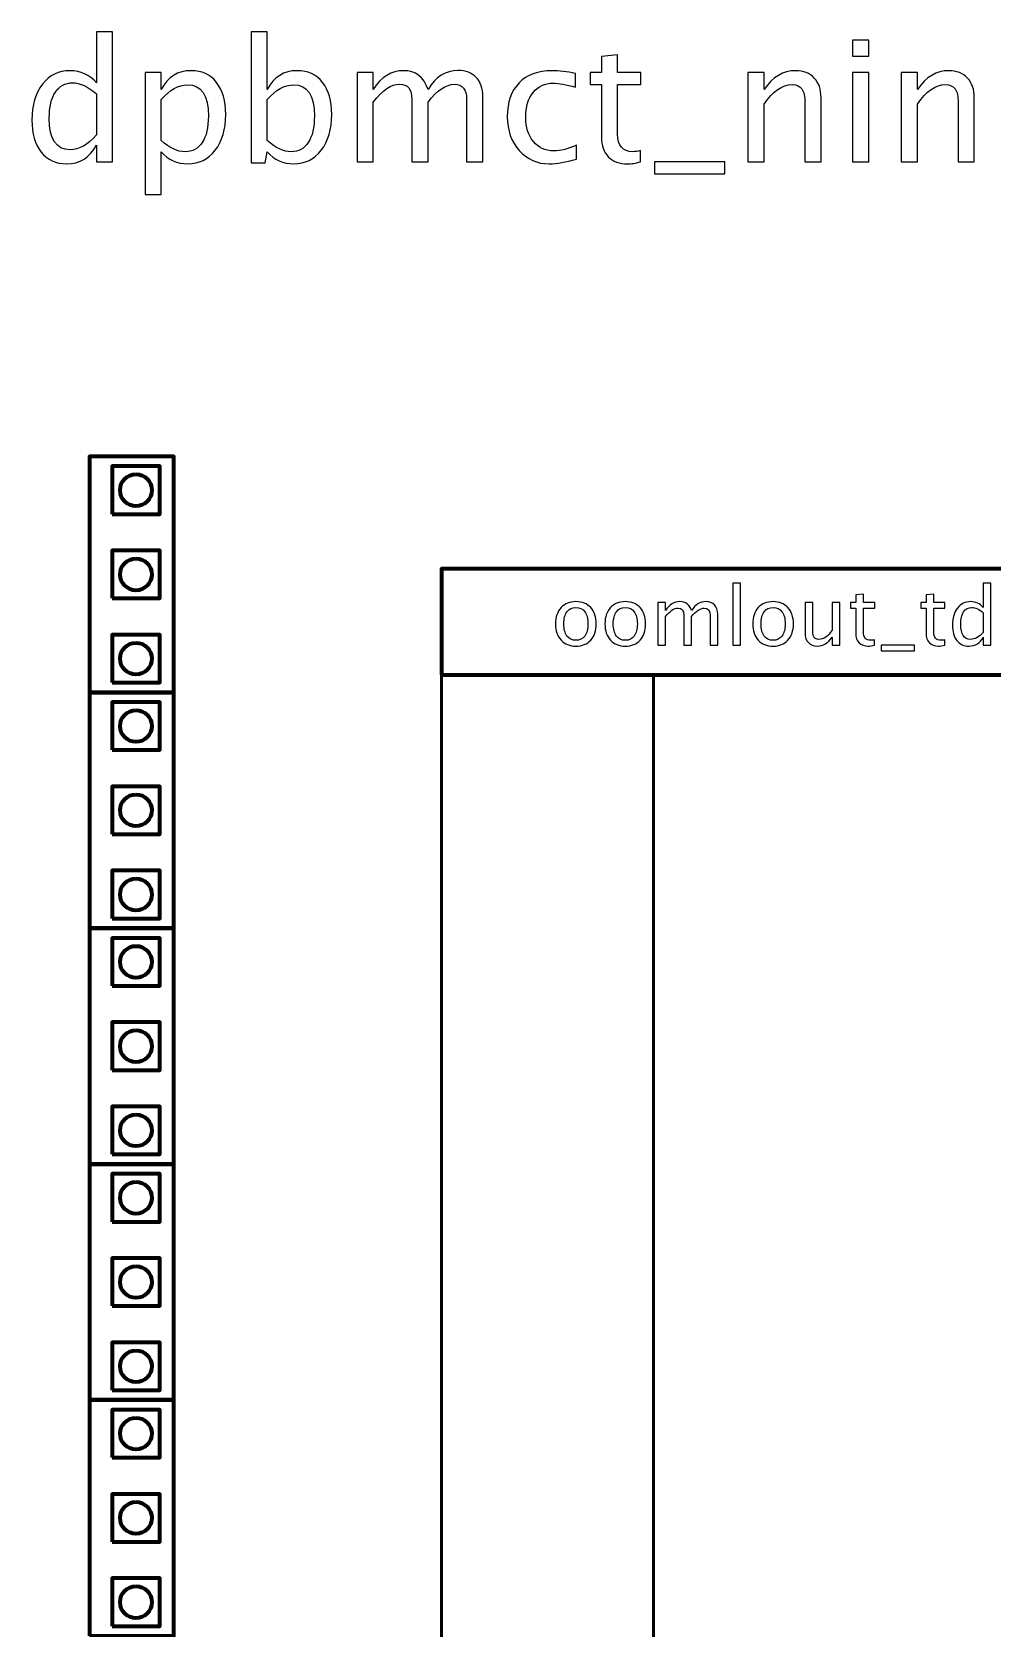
# Model space of a CAD drawing. Header units: centimetres. Extents: x -42 to 42, y -79 to 44.
# Drawn here: x -26.09 to -8, y 14.04 to 44.12 of the extents above; entities that cross this region are included whole.
import ezdxf

# ---------------------------------------------------------------- set-up
doc = ezdxf.new("R2010")
doc.units = ezdxf.units.CM
doc.header["$MEASUREMENT"] = 0
doc.layers.add('Layer 1', color=7, linetype='Continuous')

msp = doc.modelspace()

# ---------------------------------------------------------------- linework, layer by layer
at = {"layer": 'Layer 1', "color": 1, "lineweight": 106}
for points in [[(-25.00399, 31.6725), (-23.41649, 31.6725), (-23.41649, 36.1175), (-25.00399, 36.1175), (-25.00399, 31.6725)], [(-24.57998, 35.0325), (-23.67998, 35.0325), (-23.67998, 35.9325), (-24.57998, 35.9325), (-24.57998, 35.0325)], [(-24.57998, 33.445), (-23.67998, 33.445), (-23.67998, 34.345), (-24.57998, 34.345), (-24.57998, 33.445)], [(-24.57998, 31.8575), (-23.67998, 31.8575), (-23.67998, 32.7575), (-24.57998, 32.7575), (-24.57998, 31.8575)], [(-25.00399, 27.2275), (-23.41649, 27.2275), (-23.41649, 31.6725), (-25.00399, 31.6725), (-25.00399, 27.2275)], [(-24.57998, 30.5875), (-23.67998, 30.5875), (-23.67998, 31.4875), (-24.57998, 31.4875), (-24.57998, 30.5875)], [(-24.57998, 29), (-23.67998, 29), (-23.67998, 29.9), (-24.57998, 29.9), (-24.57998, 29)], [(-24.57998, 27.4125), (-23.67998, 27.4125), (-23.67998, 28.3125), (-24.57998, 28.3125), (-24.57998, 27.4125)], [(-25.00399, 22.7825), (-23.41649, 22.7825), (-23.41649, 27.2275), (-25.00399, 27.2275), (-25.00399, 22.7825)], [(-24.57998, 26.1425), (-23.67998, 26.1425), (-23.67998, 27.0425), (-24.57998, 27.0425), (-24.57998, 26.1425)], [(-24.57998, 24.555), (-23.67998, 24.555), (-23.67998, 25.455), (-24.57998, 25.455), (-24.57998, 24.555)], [(-24.57998, 22.9675), (-23.67998, 22.9675), (-23.67998, 23.8675), (-24.57998, 23.8675), (-24.57998, 22.9675)], [(-25.00399, 18.3375), (-23.41649, 18.3375), (-23.41649, 22.7825), (-25.00399, 22.7825), (-25.00399, 18.3375)], [(-24.57998, 21.6975), (-23.67998, 21.6975), (-23.67998, 22.5975), (-24.57998, 22.5975), (-24.57998, 21.6975)], [(-24.57998, 20.11), (-23.67998, 20.11), (-23.67998, 21.01), (-24.57998, 21.01), (-24.57998, 20.11)], [(-24.57998, 18.5225), (-23.67998, 18.5225), (-23.67998, 19.4225), (-24.57998, 19.4225), (-24.57998, 18.5225)], [(-25.00399, 13.8925), (-23.41649, 13.8925), (-23.41649, 18.3375), (-25.00399, 18.3375), (-25.00399, 13.8925)], [(-24.57998, 17.2525), (-23.67998, 17.2525), (-23.67998, 18.1525), (-24.57998, 18.1525), (-24.57998, 17.2525)], [(-24.57998, 15.665), (-23.67998, 15.665), (-23.67998, 16.565), (-24.57998, 16.565), (-24.57998, 15.665)], [(-24.57998, 14.0775), (-23.67998, 14.0775), (-23.67998, 14.9775), (-24.57998, 14.9775), (-24.57998, 14.0775)]]:
    msp.add_lwpolyline(points, close=True, dxfattribs=at)
at = {"layer": 'Layer 1', "color": 5, "lineweight": 106}
msp.add_lwpolyline([(-18.374, 32), (16.626, 32), (16.626, 34), (-18.374, 34), (-18.374, 32)], close=True, dxfattribs=at)
at = {"layer": 'Layer 1', "color": 3, "lineweight": 53}
msp.add_lwpolyline([(-18.374, -13), (-14.374, -13), (-14.374, 32), (-18.374, 32), (-18.374, -13)], close=True, dxfattribs=at)
at = {"layer": 'Layer 1', "color": 1, "lineweight": 106}
for centre in [(-24.12998, 35.4825), (-24.12998, 33.895), (-24.12998, 32.3075), (-24.12998, 31.0375), (-24.12998, 29.45), (-24.12998, 27.8625), (-24.12998, 26.5925), (-24.12998, 25.005), (-24.12998, 23.4175), (-24.12998, 22.1475), (-24.12998, 20.56), (-24.12998, 18.9725), (-24.12998, 17.7025), (-24.12998, 16.115), (-24.12998, 14.5275)]:
    msp.add_ellipse(centre, major_axis=(0, 0.3), ratio=1, dxfattribs=at)
at = {"layer": 'Layer 1'}
for points, knots in [([(-24.87405, 41.67044), (-24.87405, 41.67044), (-24.87405, 41.98635), (-24.87405, 41.98635), (-24.87405, 41.98635), (-24.99841, 41.75034), (-25.18573, 41.63234), (-25.43603, 41.63234), (-25.43603, 41.63234), (-25.63923, 41.63234), (-25.79904, 41.70589), (-25.91545, 41.85353), (-25.91545, 41.85353), (-26.03187, 42.00117), (-26.09008, 42.20278), (-26.09008, 42.45837), (-26.09008, 42.45837), (-26.09008, 42.73777), (-26.02393, 42.96267), (-25.89217, 43.13306), (-25.89217, 43.13306), (-25.75988, 43.30292), (-25.58631, 43.38812), (-25.37094, 43.38812), (-25.37094, 43.38812), (-25.17145, 43.38812), (-25.00529, 43.31192), (-24.87405, 43.15899), (-24.87405, 43.15899), (-24.87405, 43.15899), (-24.87405, 44.11837), (-24.87405, 44.11837), (-24.87405, 44.11837), (-24.87405, 44.11837), (-24.56925, 44.11837), (-24.56925, 44.11837), (-24.56925, 44.11837), (-24.56925, 44.11837), (-24.56925, 41.67044), (-24.56925, 41.67044), (-24.56925, 41.67044), (-24.56925, 41.67044), (-24.87405, 41.67044), (-24.87405, 41.67044)], [0, 0, 0, 0, 0.08333333, 0.08333333, 0.08333333, 0.08333333, 0.16666667, 0.16666667, 0.16666667, 0.16666667, 0.25, 0.25, 0.25, 0.25, 0.33333333, 0.33333333, 0.33333333, 0.33333333, 0.41666667, 0.41666667, 0.41666667, 0.41666667, 0.5, 0.5, 0.5, 0.5, 0.58333333, 0.58333333, 0.58333333, 0.58333333, 0.66666667, 0.66666667, 0.66666667, 0.66666667, 0.75, 0.75, 0.75, 0.75, 0.83333333, 0.83333333, 0.83333333, 0.83333333, 1, 1, 1, 1]), ([(-21.96047, 41.65139), (-21.96047, 41.65139), (-21.96047, 44.11837), (-21.96047, 44.11837), (-21.96047, 44.11837), (-21.96047, 44.11837), (-21.65567, 44.11837), (-21.65567, 44.11837), (-21.65567, 44.11837), (-21.65567, 44.11837), (-21.65567, 43.03516), (-21.65567, 43.03516), (-21.65567, 43.03516), (-21.53079, 43.27064), (-21.34293, 43.38812), (-21.09264, 43.38812), (-21.09264, 43.38812), (-20.88997, 43.38812), (-20.73069, 43.31456), (-20.61427, 43.16692), (-20.61427, 43.16692), (-20.49785, 43.01929), (-20.43964, 42.81767), (-20.43964, 42.56209), (-20.43964, 42.56209), (-20.43964, 42.28374), (-20.50579, 42.05885), (-20.63755, 41.88846), (-20.63755, 41.88846), (-20.76932, 41.71754), (-20.94288, 41.63234), (-21.15772, 41.63234), (-21.15772, 41.63234), (-21.35722, 41.63234), (-21.52338, 41.70854), (-21.65567, 41.86147), (-21.65567, 41.86147), (-21.65567, 41.86147), (-21.69271, 41.65139), (-21.69271, 41.65139), (-21.69271, 41.65139), (-21.69271, 41.65139), (-21.96047, 41.65139), (-21.96047, 41.65139)], [0, 0, 0, 0, 0.08333333, 0.08333333, 0.08333333, 0.08333333, 0.16666667, 0.16666667, 0.16666667, 0.16666667, 0.25, 0.25, 0.25, 0.25, 0.33333333, 0.33333333, 0.33333333, 0.33333333, 0.41666667, 0.41666667, 0.41666667, 0.41666667, 0.5, 0.5, 0.5, 0.5, 0.58333333, 0.58333333, 0.58333333, 0.58333333, 0.66666667, 0.66666667, 0.66666667, 0.66666667, 0.75, 0.75, 0.75, 0.75, 0.83333333, 0.83333333, 0.83333333, 0.83333333, 1, 1, 1, 1]), ([(-10.62625, 43.66117), (-10.62625, 43.66117), (-10.62625, 43.96597), (-10.62625, 43.96597), (-10.62625, 43.96597), (-10.62625, 43.96597), (-10.32145, 43.96597), (-10.32145, 43.96597), (-10.32145, 43.96597), (-10.32145, 43.96597), (-10.32145, 43.66117), (-10.32145, 43.66117), (-10.32145, 43.66117), (-10.32145, 43.66117), (-10.62625, 43.66117), (-10.62625, 43.66117)], [0, 0, 0, 0, 0.2, 0.2, 0.2, 0.2, 0.4, 0.4, 0.4, 0.4, 0.6, 0.6, 0.6, 0.6, 1, 1, 1, 1]), ([(-14.61934, 41.67097), (-14.71354, 41.64504), (-14.79556, 41.63234), (-14.86488, 41.63234), (-14.86488, 41.63234), (-15.02045, 41.63234), (-15.14163, 41.67679), (-15.22842, 41.76569), (-15.22842, 41.76569), (-15.31573, 41.85459), (-15.35912, 41.97789), (-15.35912, 42.13611), (-15.35912, 42.13611), (-15.35912, 42.13611), (-15.35912, 43.12459), (-15.35912, 43.12459), (-15.35912, 43.12459), (-15.35912, 43.12459), (-15.56973, 43.12459), (-15.56973, 43.12459), (-15.56973, 43.12459), (-15.56973, 43.12459), (-15.56973, 43.35319), (-15.56973, 43.35319), (-15.56973, 43.35319), (-15.56973, 43.35319), (-15.35912, 43.35319), (-15.35912, 43.35319), (-15.35912, 43.35319), (-15.35912, 43.35319), (-15.35912, 43.65746), (-15.35912, 43.65746), (-15.35912, 43.65746), (-15.35912, 43.65746), (-15.05432, 43.68657), (-15.05432, 43.68657), (-15.05432, 43.68657), (-15.05432, 43.68657), (-15.05432, 43.35319), (-15.05432, 43.35319), (-15.05432, 43.35319), (-15.05432, 43.35319), (-14.61299, 43.35319), (-14.61299, 43.35319), (-14.61299, 43.35319), (-14.61299, 43.35319), (-14.61299, 43.12459), (-14.61299, 43.12459), (-14.61299, 43.12459), (-14.61299, 43.12459), (-15.05432, 43.12459), (-15.05432, 43.12459), (-15.05432, 43.12459), (-15.05432, 43.12459), (-15.05432, 42.19114), (-15.05432, 42.19114), (-15.05432, 42.19114), (-15.05432, 41.97101), (-14.95854, 41.86094), (-14.76751, 41.86094), (-14.76751, 41.86094), (-14.72677, 41.86094), (-14.67755, 41.86782), (-14.61934, 41.88105), (-14.61934, 41.88105), (-14.61934, 41.88105), (-14.61934, 41.67097), (-14.61934, 41.67097)], [0, 0, 0, 0, 0.05555556, 0.05555556, 0.05555556, 0.05555556, 0.11111111, 0.11111111, 0.11111111, 0.11111111, 0.16666667, 0.16666667, 0.16666667, 0.16666667, 0.22222222, 0.22222222, 0.22222222, 0.22222222, 0.27777778, 0.27777778, 0.27777778, 0.27777778, 0.33333333, 0.33333333, 0.33333333, 0.33333333, 0.38888889, 0.38888889, 0.38888889, 0.38888889, 0.44444444, 0.44444444, 0.44444444, 0.44444444, 0.5, 0.5, 0.5, 0.5, 0.55555556, 0.55555556, 0.55555556, 0.55555556, 0.61111111, 0.61111111, 0.61111111, 0.61111111, 0.66666667, 0.66666667, 0.66666667, 0.66666667, 0.72222222, 0.72222222, 0.72222222, 0.72222222, 0.77777778, 0.77777778, 0.77777778, 0.77777778, 0.83333333, 0.83333333, 0.83333333, 0.83333333, 0.88888889, 0.88888889, 0.88888889, 0.88888889, 1, 1, 1, 1]), ([(-23.9586, 41.05766), (-23.9586, 41.05766), (-23.9586, 43.35319), (-23.9586, 43.35319), (-23.9586, 43.35319), (-23.9586, 43.35319), (-23.6538, 43.35319), (-23.6538, 43.35319), (-23.6538, 43.35319), (-23.6538, 43.35319), (-23.6538, 43.03516), (-23.6538, 43.03516), (-23.6538, 43.03516), (-23.52892, 43.27064), (-23.34106, 43.38812), (-23.09077, 43.38812), (-23.09077, 43.38812), (-22.8881, 43.38812), (-22.72882, 43.31456), (-22.6124, 43.16692), (-22.6124, 43.16692), (-22.49598, 43.01929), (-22.43777, 42.81767), (-22.43777, 42.56209), (-22.43777, 42.56209), (-22.43777, 42.28374), (-22.50392, 42.05885), (-22.63568, 41.88846), (-22.63568, 41.88846), (-22.76745, 41.71754), (-22.94101, 41.63234), (-23.15585, 41.63234), (-23.15585, 41.63234), (-23.35535, 41.63234), (-23.52151, 41.70854), (-23.6538, 41.86147), (-23.6538, 41.86147), (-23.6538, 41.86147), (-23.6538, 41.05766), (-23.6538, 41.05766), (-23.6538, 41.05766), (-23.6538, 41.05766), (-23.9586, 41.05766), (-23.9586, 41.05766)], [0, 0, 0, 0, 0.08333333, 0.08333333, 0.08333333, 0.08333333, 0.16666667, 0.16666667, 0.16666667, 0.16666667, 0.25, 0.25, 0.25, 0.25, 0.33333333, 0.33333333, 0.33333333, 0.33333333, 0.41666667, 0.41666667, 0.41666667, 0.41666667, 0.5, 0.5, 0.5, 0.5, 0.58333333, 0.58333333, 0.58333333, 0.58333333, 0.66666667, 0.66666667, 0.66666667, 0.66666667, 0.75, 0.75, 0.75, 0.75, 0.83333333, 0.83333333, 0.83333333, 0.83333333, 1, 1, 1, 1]), ([(-19.96234, 41.67044), (-19.96234, 41.67044), (-19.96234, 43.35319), (-19.96234, 43.35319), (-19.96234, 43.35319), (-19.96234, 43.35319), (-19.65754, 43.35319), (-19.65754, 43.35319), (-19.65754, 43.35319), (-19.65754, 43.35319), (-19.65754, 43.03516), (-19.65754, 43.03516), (-19.65754, 43.03516), (-19.50884, 43.27064), (-19.31834, 43.38812), (-19.08498, 43.38812), (-19.08498, 43.38812), (-18.86009, 43.38812), (-18.70716, 43.27064), (-18.62566, 43.03516), (-18.62566, 43.03516), (-18.4812, 43.27276), (-18.29282, 43.39129), (-18.06157, 43.39129), (-18.06157, 43.39129), (-17.91394, 43.39129), (-17.79911, 43.3479), (-17.71709, 43.26059), (-17.71709, 43.26059), (-17.63506, 43.17327), (-17.59379, 43.05104), (-17.59379, 42.89387), (-17.59379, 42.89387), (-17.59379, 42.89387), (-17.59379, 41.67044), (-17.59379, 41.67044), (-17.59379, 41.67044), (-17.59379, 41.67044), (-17.89859, 41.67044), (-17.89859, 41.67044), (-17.89859, 41.67044), (-17.89859, 41.67044), (-17.89859, 42.8436), (-17.89859, 42.8436), (-17.89859, 42.8436), (-17.89859, 43.03516), (-17.97479, 43.13094), (-18.12719, 43.13094), (-18.12719, 43.13094), (-18.28541, 43.13094), (-18.45157, 43.01929), (-18.62566, 42.79545), (-18.62566, 42.79545), (-18.62566, 42.79545), (-18.62566, 41.67044), (-18.62566, 41.67044), (-18.62566, 41.67044), (-18.62566, 41.67044), (-18.93046, 41.67044), (-18.93046, 41.67044), (-18.93046, 41.67044), (-18.93046, 41.67044), (-18.93046, 42.84466), (-18.93046, 42.84466), (-18.93046, 42.84466), (-18.93046, 43.03781), (-19.00772, 43.13412), (-19.16277, 43.13412), (-19.16277, 43.13412), (-19.31676, 43.13412), (-19.48186, 43.02193), (-19.65754, 42.79704), (-19.65754, 42.79704), (-19.65754, 42.79704), (-19.65754, 41.67044), (-19.65754, 41.67044), (-19.65754, 41.67044), (-19.65754, 41.67044), (-19.96234, 41.67044), (-19.96234, 41.67044)], [0, 0, 0, 0, 0.04761905, 0.04761905, 0.04761905, 0.04761905, 0.0952381, 0.0952381, 0.0952381, 0.0952381, 0.14285714, 0.14285714, 0.14285714, 0.14285714, 0.19047619, 0.19047619, 0.19047619, 0.19047619, 0.23809524, 0.23809524, 0.23809524, 0.23809524, 0.28571429, 0.28571429, 0.28571429, 0.28571429, 0.33333333, 0.33333333, 0.33333333, 0.33333333, 0.38095238, 0.38095238, 0.38095238, 0.38095238, 0.42857143, 0.42857143, 0.42857143, 0.42857143, 0.47619048, 0.47619048, 0.47619048, 0.47619048, 0.52380952, 0.52380952, 0.52380952, 0.52380952, 0.57142857, 0.57142857, 0.57142857, 0.57142857, 0.61904762, 0.61904762, 0.61904762, 0.61904762, 0.66666667, 0.66666667, 0.66666667, 0.66666667, 0.71428571, 0.71428571, 0.71428571, 0.71428571, 0.76190476, 0.76190476, 0.76190476, 0.76190476, 0.80952381, 0.80952381, 0.80952381, 0.80952381, 0.85714286, 0.85714286, 0.85714286, 0.85714286, 0.9047619, 0.9047619, 0.9047619, 0.9047619, 1, 1, 1, 1]), ([(-15.82955, 41.72124), (-16.02693, 41.66197), (-16.19732, 41.63234), (-16.34072, 41.63234), (-16.34072, 41.63234), (-16.56827, 41.63234), (-16.75665, 41.71648), (-16.9064, 41.88422), (-16.9064, 41.88422), (-17.05616, 42.0525), (-17.1313, 42.26469), (-17.1313, 42.52028), (-17.1313, 42.52028), (-17.1313, 42.79333), (-17.05722, 43.00659), (-16.90905, 43.15899), (-16.90905, 43.15899), (-16.76088, 43.31192), (-16.55398, 43.38812), (-16.28834, 43.38812), (-16.28834, 43.38812), (-16.15763, 43.38812), (-16.01052, 43.37012), (-15.8486, 43.33414), (-15.8486, 43.33414), (-15.8486, 43.33414), (-15.8486, 43.07697), (-15.8486, 43.07697), (-15.8486, 43.07697), (-16.02058, 43.12777), (-16.16081, 43.15317), (-16.26876, 43.15317), (-16.26876, 43.15317), (-16.42539, 43.15317), (-16.5508, 43.09443), (-16.64447, 42.97748), (-16.64447, 42.97748), (-16.73813, 42.86054), (-16.78522, 42.70443), (-16.78522, 42.5097), (-16.78522, 42.5097), (-16.78522, 42.32079), (-16.73654, 42.16839), (-16.6397, 42.05144), (-16.6397, 42.05144), (-16.54287, 41.93502), (-16.4164, 41.87682), (-16.25923, 41.87682), (-16.25923, 41.87682), (-16.12006, 41.87682), (-15.97719, 41.9128), (-15.82955, 41.98477), (-15.82955, 41.98477), (-15.82955, 41.98477), (-15.82955, 41.72124), (-15.82955, 41.72124)], [0, 0, 0, 0, 0.06666667, 0.06666667, 0.06666667, 0.06666667, 0.13333333, 0.13333333, 0.13333333, 0.13333333, 0.2, 0.2, 0.2, 0.2, 0.26666667, 0.26666667, 0.26666667, 0.26666667, 0.33333333, 0.33333333, 0.33333333, 0.33333333, 0.4, 0.4, 0.4, 0.4, 0.46666667, 0.46666667, 0.46666667, 0.46666667, 0.53333333, 0.53333333, 0.53333333, 0.53333333, 0.6, 0.6, 0.6, 0.6, 0.66666667, 0.66666667, 0.66666667, 0.66666667, 0.73333333, 0.73333333, 0.73333333, 0.73333333, 0.8, 0.8, 0.8, 0.8, 0.86666667, 0.86666667, 0.86666667, 0.86666667, 1, 1, 1, 1]), ([(-12.59687, 41.67044), (-12.59687, 41.67044), (-12.59687, 43.35319), (-12.59687, 43.35319), (-12.59687, 43.35319), (-12.59687, 43.35319), (-12.29207, 43.35319), (-12.29207, 43.35319), (-12.29207, 43.35319), (-12.29207, 43.35319), (-12.29207, 43.03516), (-12.29207, 43.03516), (-12.29207, 43.03516), (-12.13067, 43.27064), (-11.93277, 43.38812), (-11.69887, 43.38812), (-11.69887, 43.38812), (-11.55177, 43.38812), (-11.43482, 43.34208), (-11.34857, 43.24947), (-11.34857, 43.24947), (-11.26231, 43.1574), (-11.21892, 43.03304), (-11.21892, 42.87747), (-11.21892, 42.87747), (-11.21892, 42.87747), (-11.21892, 41.67044), (-11.21892, 41.67044), (-11.21892, 41.67044), (-11.21892, 41.67044), (-11.52372, 41.67044), (-11.52372, 41.67044), (-11.52372, 41.67044), (-11.52372, 41.67044), (-11.52372, 42.77799), (-11.52372, 42.77799), (-11.52372, 42.77799), (-11.52372, 42.90287), (-11.54224, 42.99177), (-11.57875, 43.04469), (-11.57875, 43.04469), (-11.61579, 43.09813), (-11.67665, 43.12459), (-11.76184, 43.12459), (-11.76184, 43.12459), (-11.94917, 43.12459), (-12.12591, 43.00235), (-12.29207, 42.75788), (-12.29207, 42.75788), (-12.29207, 42.75788), (-12.29207, 41.67044), (-12.29207, 41.67044), (-12.29207, 41.67044), (-12.29207, 41.67044), (-12.59687, 41.67044), (-12.59687, 41.67044)], [0, 0, 0, 0, 0.06666667, 0.06666667, 0.06666667, 0.06666667, 0.13333333, 0.13333333, 0.13333333, 0.13333333, 0.2, 0.2, 0.2, 0.2, 0.26666667, 0.26666667, 0.26666667, 0.26666667, 0.33333333, 0.33333333, 0.33333333, 0.33333333, 0.4, 0.4, 0.4, 0.4, 0.46666667, 0.46666667, 0.46666667, 0.46666667, 0.53333333, 0.53333333, 0.53333333, 0.53333333, 0.6, 0.6, 0.6, 0.6, 0.66666667, 0.66666667, 0.66666667, 0.66666667, 0.73333333, 0.73333333, 0.73333333, 0.73333333, 0.8, 0.8, 0.8, 0.8, 0.86666667, 0.86666667, 0.86666667, 0.86666667, 1, 1, 1, 1]), ([(-10.62625, 41.67044), (-10.62625, 41.67044), (-10.62625, 43.35319), (-10.62625, 43.35319), (-10.62625, 43.35319), (-10.62625, 43.35319), (-10.32145, 43.35319), (-10.32145, 43.35319), (-10.32145, 43.35319), (-10.32145, 43.35319), (-10.32145, 41.67044), (-10.32145, 41.67044), (-10.32145, 41.67044), (-10.32145, 41.67044), (-10.62625, 41.67044), (-10.62625, 41.67044)], [0, 0, 0, 0, 0.2, 0.2, 0.2, 0.2, 0.4, 0.4, 0.4, 0.4, 0.6, 0.6, 0.6, 0.6, 1, 1, 1, 1]), ([(-9.70867, 41.67044), (-9.70867, 41.67044), (-9.70867, 43.35319), (-9.70867, 43.35319), (-9.70867, 43.35319), (-9.70867, 43.35319), (-9.40387, 43.35319), (-9.40387, 43.35319), (-9.40387, 43.35319), (-9.40387, 43.35319), (-9.40387, 43.03516), (-9.40387, 43.03516), (-9.40387, 43.03516), (-9.24247, 43.27064), (-9.04457, 43.38812), (-8.81067, 43.38812), (-8.81067, 43.38812), (-8.66357, 43.38812), (-8.54662, 43.34208), (-8.46037, 43.24947), (-8.46037, 43.24947), (-8.37411, 43.1574), (-8.33072, 43.03304), (-8.33072, 42.87747), (-8.33072, 42.87747), (-8.33072, 42.87747), (-8.33072, 41.67044), (-8.33072, 41.67044), (-8.33072, 41.67044), (-8.33072, 41.67044), (-8.63552, 41.67044), (-8.63552, 41.67044), (-8.63552, 41.67044), (-8.63552, 41.67044), (-8.63552, 42.77799), (-8.63552, 42.77799), (-8.63552, 42.77799), (-8.63552, 42.90287), (-8.65404, 42.99177), (-8.69055, 43.04469), (-8.69055, 43.04469), (-8.72759, 43.09813), (-8.78845, 43.12459), (-8.87364, 43.12459), (-8.87364, 43.12459), (-9.06097, 43.12459), (-9.23771, 43.00235), (-9.40387, 42.75788), (-9.40387, 42.75788), (-9.40387, 42.75788), (-9.40387, 41.67044), (-9.40387, 41.67044), (-9.40387, 41.67044), (-9.40387, 41.67044), (-9.70867, 41.67044), (-9.70867, 41.67044)], [0, 0, 0, 0, 0.06666667, 0.06666667, 0.06666667, 0.06666667, 0.13333333, 0.13333333, 0.13333333, 0.13333333, 0.2, 0.2, 0.2, 0.2, 0.26666667, 0.26666667, 0.26666667, 0.26666667, 0.33333333, 0.33333333, 0.33333333, 0.33333333, 0.4, 0.4, 0.4, 0.4, 0.46666667, 0.46666667, 0.46666667, 0.46666667, 0.53333333, 0.53333333, 0.53333333, 0.53333333, 0.6, 0.6, 0.6, 0.6, 0.66666667, 0.66666667, 0.66666667, 0.66666667, 0.73333333, 0.73333333, 0.73333333, 0.73333333, 0.8, 0.8, 0.8, 0.8, 0.86666667, 0.86666667, 0.86666667, 0.86666667, 1, 1, 1, 1]), ([(-24.87405, 42.95049), (-25.03228, 43.08967), (-25.18203, 43.15952), (-25.32385, 43.15952), (-25.32385, 43.15952), (-25.46355, 43.15952), (-25.5715, 43.10131), (-25.64823, 42.98436), (-25.64823, 42.98436), (-25.72495, 42.86794), (-25.76305, 42.70284), (-25.76305, 42.48906), (-25.76305, 42.48906), (-25.76305, 42.09589), (-25.63288, 41.89904), (-25.372, 41.89904), (-25.372, 41.89904), (-25.20267, 41.89904), (-25.03651, 41.99164), (-24.87405, 42.17632), (-24.87405, 42.17632), (-24.87405, 42.17632), (-24.87405, 42.95049), (-24.87405, 42.95049)], [0, 0, 0, 0, 0.14285714, 0.14285714, 0.14285714, 0.14285714, 0.28571429, 0.28571429, 0.28571429, 0.28571429, 0.42857143, 0.42857143, 0.42857143, 0.42857143, 0.57142857, 0.57142857, 0.57142857, 0.57142857, 0.71428571, 0.71428571, 0.71428571, 0.71428571, 1, 1, 1, 1]), ([(-23.6538, 42.07155), (-23.49664, 41.93132), (-23.34688, 41.86094), (-23.20454, 41.86094), (-23.20454, 41.86094), (-23.06431, 41.86094), (-22.95583, 41.91968), (-22.87963, 42.03662), (-22.87963, 42.03662), (-22.8029, 42.15357), (-22.7648, 42.31814), (-22.7648, 42.53087), (-22.7648, 42.53087), (-22.7648, 42.92457), (-22.89497, 43.12142), (-23.15532, 43.12142), (-23.15532, 43.12142), (-23.32572, 43.12142), (-23.49187, 43.02934), (-23.6538, 42.84466), (-23.6538, 42.84466), (-23.6538, 42.84466), (-23.6538, 42.07155), (-23.6538, 42.07155)], [0, 0, 0, 0, 0.14285714, 0.14285714, 0.14285714, 0.14285714, 0.28571429, 0.28571429, 0.28571429, 0.28571429, 0.42857143, 0.42857143, 0.42857143, 0.42857143, 0.57142857, 0.57142857, 0.57142857, 0.57142857, 0.71428571, 0.71428571, 0.71428571, 0.71428571, 1, 1, 1, 1]), ([(-21.65567, 42.07155), (-21.49851, 41.93132), (-21.34875, 41.86094), (-21.20641, 41.86094), (-21.20641, 41.86094), (-21.06618, 41.86094), (-20.9577, 41.91968), (-20.8815, 42.03662), (-20.8815, 42.03662), (-20.80477, 42.15357), (-20.76667, 42.31814), (-20.76667, 42.53087), (-20.76667, 42.53087), (-20.76667, 42.92457), (-20.89684, 43.12142), (-21.15719, 43.12142), (-21.15719, 43.12142), (-21.32759, 43.12142), (-21.49374, 43.02934), (-21.65567, 42.84466), (-21.65567, 42.84466), (-21.65567, 42.84466), (-21.65567, 42.07155), (-21.65567, 42.07155)], [0, 0, 0, 0, 0.14285714, 0.14285714, 0.14285714, 0.14285714, 0.28571429, 0.28571429, 0.28571429, 0.28571429, 0.42857143, 0.42857143, 0.42857143, 0.42857143, 0.57142857, 0.57142857, 0.57142857, 0.57142857, 0.71428571, 0.71428571, 0.71428571, 0.71428571, 1, 1, 1, 1]), ([(-14.35582, 41.44184), (-14.35582, 41.44184), (-14.35582, 41.67044), (-14.35582, 41.67044), (-14.35582, 41.67044), (-14.35582, 41.67044), (-13.03502, 41.67044), (-13.03502, 41.67044), (-13.03502, 41.67044), (-13.03502, 41.67044), (-13.03502, 41.44184), (-13.03502, 41.44184), (-13.03502, 41.44184), (-13.03502, 41.44184), (-14.35582, 41.44184), (-14.35582, 41.44184)], [0, 0, 0, 0, 0.2, 0.2, 0.2, 0.2, 0.4, 0.4, 0.4, 0.4, 0.6, 0.6, 0.6, 0.6, 1, 1, 1, 1]), ([(-12.88117, 32.56192), (-12.88117, 32.56192), (-12.88117, 33.73064), (-12.88117, 33.73064), (-12.88117, 33.73064), (-12.88117, 33.73064), (-12.73565, 33.73064), (-12.73565, 33.73064), (-12.73565, 33.73064), (-12.73565, 33.73064), (-12.73565, 32.56192), (-12.73565, 32.56192), (-12.73565, 32.56192), (-12.73565, 32.56192), (-12.88117, 32.56192), (-12.88117, 32.56192)], [0, 0, 0, 0, 0.2, 0.2, 0.2, 0.2, 0.4, 0.4, 0.4, 0.4, 0.6, 0.6, 0.6, 0.6, 1, 1, 1, 1]), ([(-8.16232, 32.56192), (-8.16232, 32.56192), (-8.16232, 32.71275), (-8.16232, 32.71275), (-8.16232, 32.71275), (-8.22169, 32.60007), (-8.31113, 32.54373), (-8.43063, 32.54373), (-8.43063, 32.54373), (-8.52764, 32.54373), (-8.60394, 32.57885), (-8.65952, 32.64933), (-8.65952, 32.64933), (-8.7151, 32.71982), (-8.74289, 32.81608), (-8.74289, 32.9381), (-8.74289, 32.9381), (-8.74289, 33.0715), (-8.71131, 33.17887), (-8.64841, 33.26022), (-8.64841, 33.26022), (-8.58525, 33.34132), (-8.50238, 33.38199), (-8.39955, 33.38199), (-8.39955, 33.38199), (-8.30431, 33.38199), (-8.22498, 33.34561), (-8.16232, 33.2726), (-8.16232, 33.2726), (-8.16232, 33.2726), (-8.16232, 33.73064), (-8.16232, 33.73064), (-8.16232, 33.73064), (-8.16232, 33.73064), (-8.0168, 33.73064), (-8.0168, 33.73064), (-8.0168, 33.73064), (-8.0168, 33.73064), (-8.0168, 32.56192), (-8.0168, 32.56192), (-8.0168, 32.56192), (-8.0168, 32.56192), (-8.16232, 32.56192), (-8.16232, 32.56192)], [0, 0, 0, 0, 0.08333333, 0.08333333, 0.08333333, 0.08333333, 0.16666667, 0.16666667, 0.16666667, 0.16666667, 0.25, 0.25, 0.25, 0.25, 0.33333333, 0.33333333, 0.33333333, 0.33333333, 0.41666667, 0.41666667, 0.41666667, 0.41666667, 0.5, 0.5, 0.5, 0.5, 0.58333333, 0.58333333, 0.58333333, 0.58333333, 0.66666667, 0.66666667, 0.66666667, 0.66666667, 0.75, 0.75, 0.75, 0.75, 0.83333333, 0.83333333, 0.83333333, 0.83333333, 1, 1, 1, 1]), ([(-10.21175, 32.56217), (-10.25672, 32.54979), (-10.29588, 32.54373), (-10.32898, 32.54373), (-10.32898, 32.54373), (-10.40325, 32.54373), (-10.46111, 32.56495), (-10.50254, 32.6074), (-10.50254, 32.6074), (-10.54423, 32.64984), (-10.56495, 32.7087), (-10.56495, 32.78424), (-10.56495, 32.78424), (-10.56495, 32.78424), (-10.56495, 33.25618), (-10.56495, 33.25618), (-10.56495, 33.25618), (-10.56495, 33.25618), (-10.6655, 33.25618), (-10.6655, 33.25618), (-10.6655, 33.25618), (-10.6655, 33.25618), (-10.6655, 33.36532), (-10.6655, 33.36532), (-10.6655, 33.36532), (-10.6655, 33.36532), (-10.56495, 33.36532), (-10.56495, 33.36532), (-10.56495, 33.36532), (-10.56495, 33.36532), (-10.56495, 33.51059), (-10.56495, 33.51059), (-10.56495, 33.51059), (-10.56495, 33.51059), (-10.41942, 33.52448), (-10.41942, 33.52448), (-10.41942, 33.52448), (-10.41942, 33.52448), (-10.41942, 33.36532), (-10.41942, 33.36532), (-10.41942, 33.36532), (-10.41942, 33.36532), (-10.20872, 33.36532), (-10.20872, 33.36532), (-10.20872, 33.36532), (-10.20872, 33.36532), (-10.20872, 33.25618), (-10.20872, 33.25618), (-10.20872, 33.25618), (-10.20872, 33.25618), (-10.41942, 33.25618), (-10.41942, 33.25618), (-10.41942, 33.25618), (-10.41942, 33.25618), (-10.41942, 32.81052), (-10.41942, 32.81052), (-10.41942, 32.81052), (-10.41942, 32.70542), (-10.3737, 32.65287), (-10.28249, 32.65287), (-10.28249, 32.65287), (-10.26304, 32.65287), (-10.23954, 32.65616), (-10.21175, 32.66247), (-10.21175, 32.66247), (-10.21175, 32.66247), (-10.21175, 32.56217), (-10.21175, 32.56217)], [0, 0, 0, 0, 0.05555556, 0.05555556, 0.05555556, 0.05555556, 0.11111111, 0.11111111, 0.11111111, 0.11111111, 0.16666667, 0.16666667, 0.16666667, 0.16666667, 0.22222222, 0.22222222, 0.22222222, 0.22222222, 0.27777778, 0.27777778, 0.27777778, 0.27777778, 0.33333333, 0.33333333, 0.33333333, 0.33333333, 0.38888889, 0.38888889, 0.38888889, 0.38888889, 0.44444444, 0.44444444, 0.44444444, 0.44444444, 0.5, 0.5, 0.5, 0.5, 0.55555556, 0.55555556, 0.55555556, 0.55555556, 0.61111111, 0.61111111, 0.61111111, 0.61111111, 0.66666667, 0.66666667, 0.66666667, 0.66666667, 0.72222222, 0.72222222, 0.72222222, 0.72222222, 0.77777778, 0.77777778, 0.77777778, 0.77777778, 0.83333333, 0.83333333, 0.83333333, 0.83333333, 0.88888889, 0.88888889, 0.88888889, 0.88888889, 1, 1, 1, 1]), ([(-8.8869, 32.56217), (-8.93187, 32.54979), (-8.97103, 32.54373), (-9.00413, 32.54373), (-9.00413, 32.54373), (-9.0784, 32.54373), (-9.13626, 32.56495), (-9.17769, 32.6074), (-9.17769, 32.6074), (-9.21938, 32.64984), (-9.2401, 32.7087), (-9.2401, 32.78424), (-9.2401, 32.78424), (-9.2401, 32.78424), (-9.2401, 33.25618), (-9.2401, 33.25618), (-9.2401, 33.25618), (-9.2401, 33.25618), (-9.34065, 33.25618), (-9.34065, 33.25618), (-9.34065, 33.25618), (-9.34065, 33.25618), (-9.34065, 33.36532), (-9.34065, 33.36532), (-9.34065, 33.36532), (-9.34065, 33.36532), (-9.2401, 33.36532), (-9.2401, 33.36532), (-9.2401, 33.36532), (-9.2401, 33.36532), (-9.2401, 33.51059), (-9.2401, 33.51059), (-9.2401, 33.51059), (-9.2401, 33.51059), (-9.09457, 33.52448), (-9.09457, 33.52448), (-9.09457, 33.52448), (-9.09457, 33.52448), (-9.09457, 33.36532), (-9.09457, 33.36532), (-9.09457, 33.36532), (-9.09457, 33.36532), (-8.88387, 33.36532), (-8.88387, 33.36532), (-8.88387, 33.36532), (-8.88387, 33.36532), (-8.88387, 33.25618), (-8.88387, 33.25618), (-8.88387, 33.25618), (-8.88387, 33.25618), (-9.09457, 33.25618), (-9.09457, 33.25618), (-9.09457, 33.25618), (-9.09457, 33.25618), (-9.09457, 32.81052), (-9.09457, 32.81052), (-9.09457, 32.81052), (-9.09457, 32.70542), (-9.04885, 32.65287), (-8.95764, 32.65287), (-8.95764, 32.65287), (-8.93819, 32.65287), (-8.91469, 32.65616), (-8.8869, 32.66247), (-8.8869, 32.66247), (-8.8869, 32.66247), (-8.8869, 32.56217), (-8.8869, 32.56217)], [0, 0, 0, 0, 0.05555556, 0.05555556, 0.05555556, 0.05555556, 0.11111111, 0.11111111, 0.11111111, 0.11111111, 0.16666667, 0.16666667, 0.16666667, 0.16666667, 0.22222222, 0.22222222, 0.22222222, 0.22222222, 0.27777778, 0.27777778, 0.27777778, 0.27777778, 0.33333333, 0.33333333, 0.33333333, 0.33333333, 0.38888889, 0.38888889, 0.38888889, 0.38888889, 0.44444444, 0.44444444, 0.44444444, 0.44444444, 0.5, 0.5, 0.5, 0.5, 0.55555556, 0.55555556, 0.55555556, 0.55555556, 0.61111111, 0.61111111, 0.61111111, 0.61111111, 0.66666667, 0.66666667, 0.66666667, 0.66666667, 0.72222222, 0.72222222, 0.72222222, 0.72222222, 0.77777778, 0.77777778, 0.77777778, 0.77777778, 0.83333333, 0.83333333, 0.83333333, 0.83333333, 0.88888889, 0.88888889, 0.88888889, 0.88888889, 1, 1, 1, 1]), ([(-15.8391, 32.54373), (-15.95709, 32.54373), (-16.05057, 32.58137), (-16.11928, 32.65666), (-16.11928, 32.65666), (-16.18825, 32.73195), (-16.22261, 32.83427), (-16.22261, 32.96337), (-16.22261, 32.96337), (-16.22261, 33.09221), (-16.18825, 33.19428), (-16.11928, 33.26932), (-16.11928, 33.26932), (-16.05057, 33.34435), (-15.95709, 33.38199), (-15.8391, 33.38199), (-15.8391, 33.38199), (-15.72112, 33.38199), (-15.62764, 33.34435), (-15.55892, 33.26932), (-15.55892, 33.26932), (-15.48995, 33.19428), (-15.45559, 33.09221), (-15.45559, 32.96337), (-15.45559, 32.96337), (-15.45559, 32.83427), (-15.48995, 32.73195), (-15.55892, 32.65666), (-15.55892, 32.65666), (-15.62764, 32.58137), (-15.72112, 32.54373), (-15.8391, 32.54373)], [0, 0, 0, 0, 0.11111111, 0.11111111, 0.11111111, 0.11111111, 0.22222222, 0.22222222, 0.22222222, 0.22222222, 0.33333333, 0.33333333, 0.33333333, 0.33333333, 0.44444444, 0.44444444, 0.44444444, 0.44444444, 0.55555556, 0.55555556, 0.55555556, 0.55555556, 0.66666667, 0.66666667, 0.66666667, 0.66666667, 0.77777778, 0.77777778, 0.77777778, 0.77777778, 1, 1, 1, 1]), ([(-15.83936, 32.65287), (-15.76735, 32.65287), (-15.71127, 32.6799), (-15.67135, 32.73422), (-15.67135, 32.73422), (-15.63169, 32.78829), (-15.61173, 32.86484), (-15.61173, 32.96337), (-15.61173, 32.96337), (-15.61173, 33.06165), (-15.63169, 33.13794), (-15.67135, 33.19201), (-15.67135, 33.19201), (-15.71127, 33.24582), (-15.76735, 33.27285), (-15.83936, 33.27285), (-15.83936, 33.27285), (-15.91161, 33.27285), (-15.9677, 33.24582), (-16.00711, 33.19201), (-16.00711, 33.19201), (-16.04678, 33.13794), (-16.06648, 33.06165), (-16.06648, 32.96337), (-16.06648, 32.96337), (-16.06648, 32.86484), (-16.04678, 32.78829), (-16.00711, 32.73422), (-16.00711, 32.73422), (-15.9677, 32.6799), (-15.91161, 32.65287), (-15.83936, 32.65287)], [0, 0, 0, 0, 0.11111111, 0.11111111, 0.11111111, 0.11111111, 0.22222222, 0.22222222, 0.22222222, 0.22222222, 0.33333333, 0.33333333, 0.33333333, 0.33333333, 0.44444444, 0.44444444, 0.44444444, 0.44444444, 0.55555556, 0.55555556, 0.55555556, 0.55555556, 0.66666667, 0.66666667, 0.66666667, 0.66666667, 0.77777778, 0.77777778, 0.77777778, 0.77777778, 1, 1, 1, 1]), ([(-14.90786, 32.54373), (-15.02585, 32.54373), (-15.11933, 32.58137), (-15.18804, 32.65666), (-15.18804, 32.65666), (-15.25701, 32.73195), (-15.29137, 32.83427), (-15.29137, 32.96337), (-15.29137, 32.96337), (-15.29137, 33.09221), (-15.25701, 33.19428), (-15.18804, 33.26932), (-15.18804, 33.26932), (-15.11933, 33.34435), (-15.02585, 33.38199), (-14.90786, 33.38199), (-14.90786, 33.38199), (-14.78988, 33.38199), (-14.6964, 33.34435), (-14.62768, 33.26932), (-14.62768, 33.26932), (-14.55871, 33.19428), (-14.52435, 33.09221), (-14.52435, 32.96337), (-14.52435, 32.96337), (-14.52435, 32.83427), (-14.55871, 32.73195), (-14.62768, 32.65666), (-14.62768, 32.65666), (-14.6964, 32.58137), (-14.78988, 32.54373), (-14.90786, 32.54373)], [0, 0, 0, 0, 0.11111111, 0.11111111, 0.11111111, 0.11111111, 0.22222222, 0.22222222, 0.22222222, 0.22222222, 0.33333333, 0.33333333, 0.33333333, 0.33333333, 0.44444444, 0.44444444, 0.44444444, 0.44444444, 0.55555556, 0.55555556, 0.55555556, 0.55555556, 0.66666667, 0.66666667, 0.66666667, 0.66666667, 0.77777778, 0.77777778, 0.77777778, 0.77777778, 1, 1, 1, 1]), ([(-14.90812, 32.65287), (-14.83611, 32.65287), (-14.78003, 32.6799), (-14.74011, 32.73422), (-14.74011, 32.73422), (-14.70045, 32.78829), (-14.68049, 32.86484), (-14.68049, 32.96337), (-14.68049, 32.96337), (-14.68049, 33.06165), (-14.70045, 33.13794), (-14.74011, 33.19201), (-14.74011, 33.19201), (-14.78003, 33.24582), (-14.83611, 33.27285), (-14.90812, 33.27285), (-14.90812, 33.27285), (-14.98037, 33.27285), (-15.03646, 33.24582), (-15.07587, 33.19201), (-15.07587, 33.19201), (-15.11554, 33.13794), (-15.13524, 33.06165), (-15.13524, 32.96337), (-15.13524, 32.96337), (-15.13524, 32.86484), (-15.11554, 32.78829), (-15.07587, 32.73422), (-15.07587, 32.73422), (-15.03646, 32.6799), (-14.98037, 32.65287), (-14.90812, 32.65287)], [0, 0, 0, 0, 0.11111111, 0.11111111, 0.11111111, 0.11111111, 0.22222222, 0.22222222, 0.22222222, 0.22222222, 0.33333333, 0.33333333, 0.33333333, 0.33333333, 0.44444444, 0.44444444, 0.44444444, 0.44444444, 0.55555556, 0.55555556, 0.55555556, 0.55555556, 0.66666667, 0.66666667, 0.66666667, 0.66666667, 0.77777778, 0.77777778, 0.77777778, 0.77777778, 1, 1, 1, 1]), ([(-14.29647, 32.56192), (-14.29647, 32.56192), (-14.29647, 33.36532), (-14.29647, 33.36532), (-14.29647, 33.36532), (-14.29647, 33.36532), (-14.15095, 33.36532), (-14.15095, 33.36532), (-14.15095, 33.36532), (-14.15095, 33.36532), (-14.15095, 33.21348), (-14.15095, 33.21348), (-14.15095, 33.21348), (-14.07995, 33.32591), (-13.989, 33.38199), (-13.87759, 33.38199), (-13.87759, 33.38199), (-13.77022, 33.38199), (-13.6972, 33.32591), (-13.6583, 33.21348), (-13.6583, 33.21348), (-13.58932, 33.32692), (-13.49938, 33.38351), (-13.38898, 33.38351), (-13.38898, 33.38351), (-13.31849, 33.38351), (-13.26367, 33.36279), (-13.22451, 33.32111), (-13.22451, 33.32111), (-13.18535, 33.27942), (-13.16564, 33.22106), (-13.16564, 33.14603), (-13.16564, 33.14603), (-13.16564, 33.14603), (-13.16564, 32.56192), (-13.16564, 32.56192), (-13.16564, 32.56192), (-13.16564, 32.56192), (-13.31117, 32.56192), (-13.31117, 32.56192), (-13.31117, 32.56192), (-13.31117, 32.56192), (-13.31117, 33.12203), (-13.31117, 33.12203), (-13.31117, 33.12203), (-13.31117, 33.21348), (-13.34755, 33.25921), (-13.42031, 33.25921), (-13.42031, 33.25921), (-13.49585, 33.25921), (-13.57518, 33.2059), (-13.6583, 33.09904), (-13.6583, 33.09904), (-13.6583, 33.09904), (-13.6583, 32.56192), (-13.6583, 32.56192), (-13.6583, 32.56192), (-13.6583, 32.56192), (-13.80382, 32.56192), (-13.80382, 32.56192), (-13.80382, 32.56192), (-13.80382, 32.56192), (-13.80382, 33.12253), (-13.80382, 33.12253), (-13.80382, 33.12253), (-13.80382, 33.21475), (-13.8407, 33.26073), (-13.91473, 33.26073), (-13.91473, 33.26073), (-13.98825, 33.26073), (-14.06707, 33.20717), (-14.15095, 33.09979), (-14.15095, 33.09979), (-14.15095, 33.09979), (-14.15095, 32.56192), (-14.15095, 32.56192), (-14.15095, 32.56192), (-14.15095, 32.56192), (-14.29647, 32.56192), (-14.29647, 32.56192)], [0, 0, 0, 0, 0.04761905, 0.04761905, 0.04761905, 0.04761905, 0.0952381, 0.0952381, 0.0952381, 0.0952381, 0.14285714, 0.14285714, 0.14285714, 0.14285714, 0.19047619, 0.19047619, 0.19047619, 0.19047619, 0.23809524, 0.23809524, 0.23809524, 0.23809524, 0.28571429, 0.28571429, 0.28571429, 0.28571429, 0.33333333, 0.33333333, 0.33333333, 0.33333333, 0.38095238, 0.38095238, 0.38095238, 0.38095238, 0.42857143, 0.42857143, 0.42857143, 0.42857143, 0.47619048, 0.47619048, 0.47619048, 0.47619048, 0.52380952, 0.52380952, 0.52380952, 0.52380952, 0.57142857, 0.57142857, 0.57142857, 0.57142857, 0.61904762, 0.61904762, 0.61904762, 0.61904762, 0.66666667, 0.66666667, 0.66666667, 0.66666667, 0.71428571, 0.71428571, 0.71428571, 0.71428571, 0.76190476, 0.76190476, 0.76190476, 0.76190476, 0.80952381, 0.80952381, 0.80952381, 0.80952381, 0.85714286, 0.85714286, 0.85714286, 0.85714286, 0.9047619, 0.9047619, 0.9047619, 0.9047619, 1, 1, 1, 1]), ([(-12.12324, 32.54373), (-12.24123, 32.54373), (-12.33471, 32.58137), (-12.40342, 32.65666), (-12.40342, 32.65666), (-12.47239, 32.73195), (-12.50675, 32.83427), (-12.50675, 32.96337), (-12.50675, 32.96337), (-12.50675, 33.09221), (-12.47239, 33.19428), (-12.40342, 33.26932), (-12.40342, 33.26932), (-12.33471, 33.34435), (-12.24123, 33.38199), (-12.12324, 33.38199), (-12.12324, 33.38199), (-12.00526, 33.38199), (-11.91178, 33.34435), (-11.84306, 33.26932), (-11.84306, 33.26932), (-11.77409, 33.19428), (-11.73973, 33.09221), (-11.73973, 32.96337), (-11.73973, 32.96337), (-11.73973, 32.83427), (-11.77409, 32.73195), (-11.84306, 32.65666), (-11.84306, 32.65666), (-11.91178, 32.58137), (-12.00526, 32.54373), (-12.12324, 32.54373)], [0, 0, 0, 0, 0.11111111, 0.11111111, 0.11111111, 0.11111111, 0.22222222, 0.22222222, 0.22222222, 0.22222222, 0.33333333, 0.33333333, 0.33333333, 0.33333333, 0.44444444, 0.44444444, 0.44444444, 0.44444444, 0.55555556, 0.55555556, 0.55555556, 0.55555556, 0.66666667, 0.66666667, 0.66666667, 0.66666667, 0.77777778, 0.77777778, 0.77777778, 0.77777778, 1, 1, 1, 1]), ([(-12.1235, 32.65287), (-12.05149, 32.65287), (-11.99541, 32.6799), (-11.95549, 32.73422), (-11.95549, 32.73422), (-11.91583, 32.78829), (-11.89587, 32.86484), (-11.89587, 32.96337), (-11.89587, 32.96337), (-11.89587, 33.06165), (-11.91583, 33.13794), (-11.95549, 33.19201), (-11.95549, 33.19201), (-11.99541, 33.24582), (-12.05149, 33.27285), (-12.1235, 33.27285), (-12.1235, 33.27285), (-12.19575, 33.27285), (-12.25184, 33.24582), (-12.29125, 33.19201), (-12.29125, 33.19201), (-12.33092, 33.13794), (-12.35062, 33.06165), (-12.35062, 32.96337), (-12.35062, 32.96337), (-12.35062, 32.86484), (-12.33092, 32.78829), (-12.29125, 32.73422), (-12.29125, 32.73422), (-12.25184, 32.6799), (-12.19575, 32.65287), (-12.1235, 32.65287)], [0, 0, 0, 0, 0.11111111, 0.11111111, 0.11111111, 0.11111111, 0.22222222, 0.22222222, 0.22222222, 0.22222222, 0.33333333, 0.33333333, 0.33333333, 0.33333333, 0.44444444, 0.44444444, 0.44444444, 0.44444444, 0.55555556, 0.55555556, 0.55555556, 0.55555556, 0.66666667, 0.66666667, 0.66666667, 0.66666667, 0.77777778, 0.77777778, 0.77777778, 0.77777778, 1, 1, 1, 1]), ([(-11.00859, 32.56192), (-11.00859, 32.56192), (-11.00859, 32.713), (-11.00859, 32.713), (-11.00859, 32.713), (-11.08615, 32.60007), (-11.18038, 32.54373), (-11.29104, 32.54373), (-11.29104, 32.54373), (-11.36127, 32.54373), (-11.41711, 32.56571), (-11.45854, 32.60992), (-11.45854, 32.60992), (-11.50023, 32.65413), (-11.52094, 32.7135), (-11.52094, 32.78854), (-11.52094, 32.78854), (-11.52094, 32.78854), (-11.52094, 33.36532), (-11.52094, 33.36532), (-11.52094, 33.36532), (-11.52094, 33.36532), (-11.37542, 33.36532), (-11.37542, 33.36532), (-11.37542, 33.36532), (-11.37542, 33.36532), (-11.37542, 32.83604), (-11.37542, 32.83604), (-11.37542, 32.83604), (-11.37542, 32.77565), (-11.36658, 32.73296), (-11.34915, 32.70769), (-11.34915, 32.70769), (-11.33146, 32.68218), (-11.30216, 32.66955), (-11.26098, 32.66955), (-11.26098, 32.66955), (-11.17205, 32.66955), (-11.08766, 32.72791), (-11.00859, 32.84488), (-11.00859, 32.84488), (-11.00859, 32.84488), (-11.00859, 33.36532), (-11.00859, 33.36532), (-11.00859, 33.36532), (-11.00859, 33.36532), (-10.86306, 33.36532), (-10.86306, 33.36532), (-10.86306, 33.36532), (-10.86306, 33.36532), (-10.86306, 32.56192), (-10.86306, 32.56192), (-10.86306, 32.56192), (-10.86306, 32.56192), (-11.00859, 32.56192), (-11.00859, 32.56192)], [0, 0, 0, 0, 0.06666667, 0.06666667, 0.06666667, 0.06666667, 0.13333333, 0.13333333, 0.13333333, 0.13333333, 0.2, 0.2, 0.2, 0.2, 0.26666667, 0.26666667, 0.26666667, 0.26666667, 0.33333333, 0.33333333, 0.33333333, 0.33333333, 0.4, 0.4, 0.4, 0.4, 0.46666667, 0.46666667, 0.46666667, 0.46666667, 0.53333333, 0.53333333, 0.53333333, 0.53333333, 0.6, 0.6, 0.6, 0.6, 0.66666667, 0.66666667, 0.66666667, 0.66666667, 0.73333333, 0.73333333, 0.73333333, 0.73333333, 0.8, 0.8, 0.8, 0.8, 0.86666667, 0.86666667, 0.86666667, 0.86666667, 1, 1, 1, 1]), ([(-8.16232, 33.17306), (-8.23786, 33.2395), (-8.30936, 33.27285), (-8.37707, 33.27285), (-8.37707, 33.27285), (-8.44377, 33.27285), (-8.49531, 33.24506), (-8.53194, 33.18923), (-8.53194, 33.18923), (-8.56857, 33.13365), (-8.58676, 33.05482), (-8.58676, 32.95276), (-8.58676, 32.95276), (-8.58676, 32.76504), (-8.52461, 32.67106), (-8.40006, 32.67106), (-8.40006, 32.67106), (-8.31921, 32.67106), (-8.23988, 32.71527), (-8.16232, 32.80345), (-8.16232, 32.80345), (-8.16232, 32.80345), (-8.16232, 33.17306), (-8.16232, 33.17306)], [0, 0, 0, 0, 0.14285714, 0.14285714, 0.14285714, 0.14285714, 0.28571429, 0.28571429, 0.28571429, 0.28571429, 0.42857143, 0.42857143, 0.42857143, 0.42857143, 0.57142857, 0.57142857, 0.57142857, 0.57142857, 0.71428571, 0.71428571, 0.71428571, 0.71428571, 1, 1, 1, 1]), ([(-10.08593, 32.45278), (-10.08593, 32.45278), (-10.08593, 32.56192), (-10.08593, 32.56192), (-10.08593, 32.56192), (-10.08593, 32.56192), (-9.45534, 32.56192), (-9.45534, 32.56192), (-9.45534, 32.56192), (-9.45534, 32.56192), (-9.45534, 32.45278), (-9.45534, 32.45278), (-9.45534, 32.45278), (-9.45534, 32.45278), (-10.08593, 32.45278), (-10.08593, 32.45278)], [0, 0, 0, 0, 0.2, 0.2, 0.2, 0.2, 0.4, 0.4, 0.4, 0.4, 0.6, 0.6, 0.6, 0.6, 1, 1, 1, 1])]:
    msp.add_open_spline(points, degree=3, knots=knots, dxfattribs=at)

doc.saveas('drawing.dxf')
